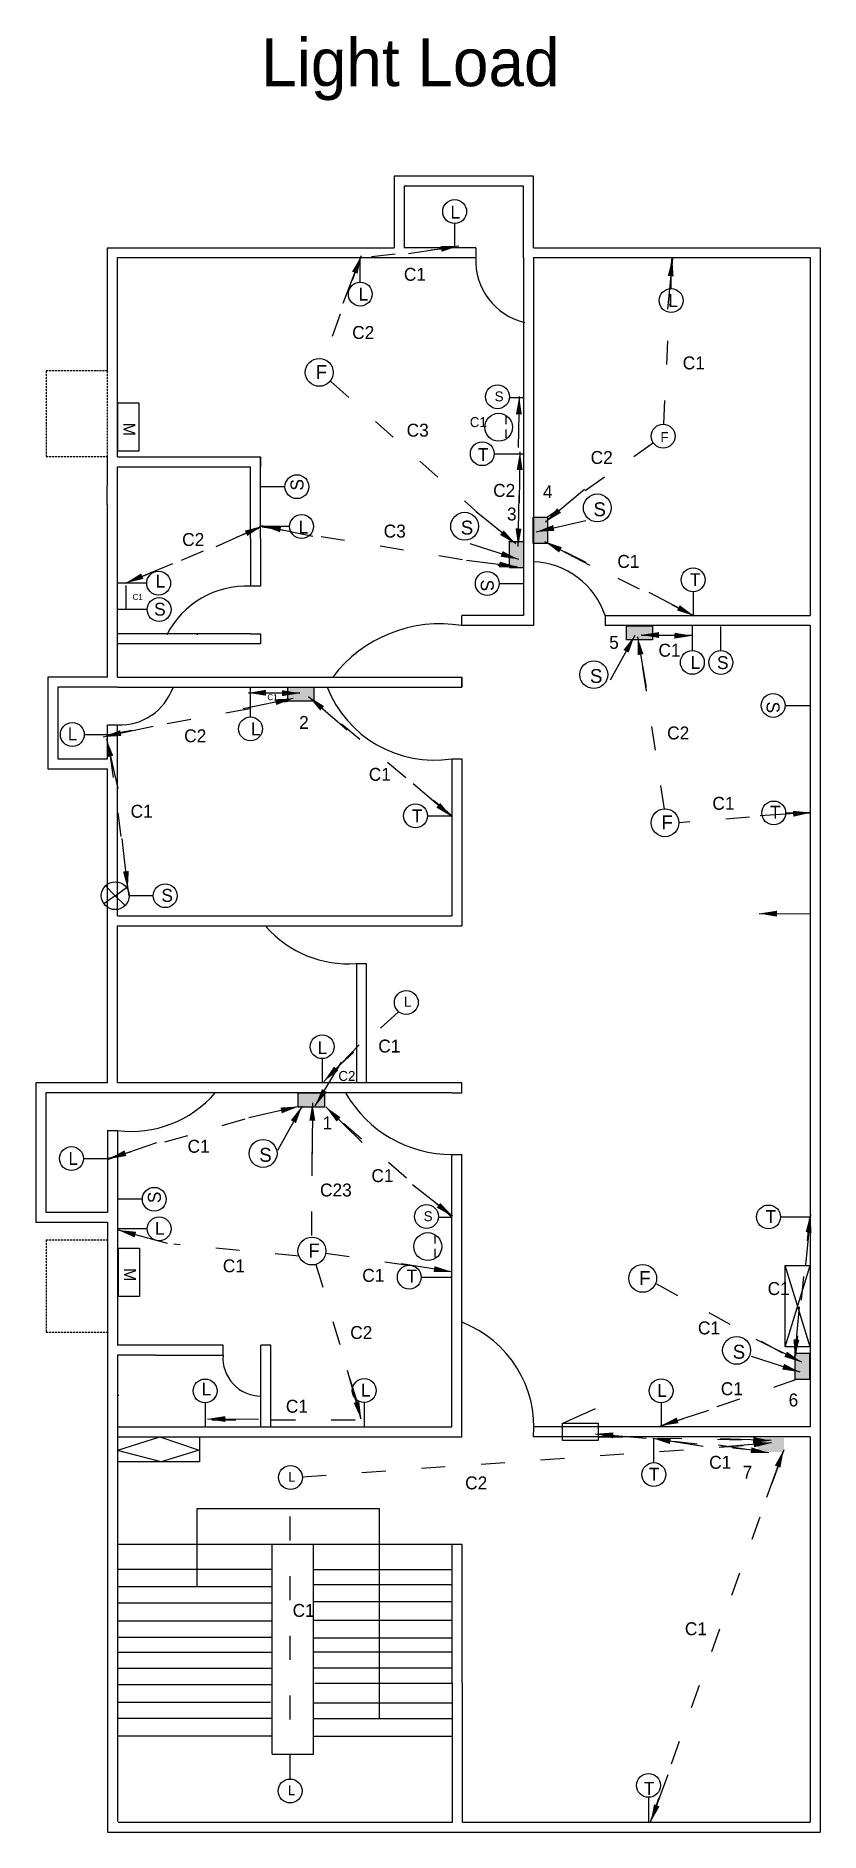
# Model space of a CAD drawing. Header units: inches. Extents: x 310 to 704, y 247 to 1150.
import ezdxf

# ---------------------------------------------------------------- set-up
doc = ezdxf.new("R2010")
doc.units = ezdxf.units.IN
doc.header["$MEASUREMENT"] = 0
doc.linetypes.add('ACAD_ISO03W100', pattern=[30, 12, -18])
doc.linetypes.add('DASHEDX2', pattern=[1.5, 1, -0.5])
doc.dimstyles.get("Standard").update_dxf_attribs({"dimtxt": 0.18, "dimasz": 0.18, "dimexe": 0.18, "dimexo": 0.0625, "dimgap": 0.09, "dimtad": 0, "dimtih": 1, "dimtoh": 1, "dimdec": 4, "dimzin": 0, "dimdsep": 46, "dimtxsty": 'Standard', "dimcen": 0.09, "dimadec": 0, "dimazin": 0, "dimtfac": 1, "dimtdec": 4, "dimtofl": 0, "dimtmove": 0, "dimatfit": 3, "dimfxl": 1, "dimtolj": 1, "dimtzin": 0, "dimarcsym": 0})

# ---------------------------------------------------------------- blocks, each defined once
blk = doc.blocks.new('lintelLight_right')
blk.add_line((449.77, 754.89), (464.67, 754.89))
blk.add_circle((443.77, 754.89), 6)
blk = doc.blocks.new('lintelLight_left')
blk.add_line((398.77, 760.89), (384.1, 760.89))
blk.add_circle((404.77, 760.89), 6)
blk = doc.blocks.new('lintelLight_down')
blk.add_line((440.15, 727.94), (440.15, 715.75))
blk.add_circle((440.15, 733.94), 6)
blk = doc.blocks.new('lintelLight_up')
blk.add_line((398.11, 719.65), (398.11, 731.85))
blk.add_circle((398.11, 713.65), 6)
blk = doc.blocks.new('exhaustFan')
for q in [(544.69, 688.86), (555.27, 688), (543.96, 679.75), (554.55, 678.91)]:
    blk.add_line((549.61, 683.88), q)
blk.add_circle((549.61, 683.88), 7)
blk = doc.blocks.new('TV_antena_socket')
for p, q in [((397.83, 676.39), (402.1, 676.39)), ((408.78, 676.49), (404.71, 676.49))]:
    blk.add_line(p, q)
blk.add_circle((403.2, 680.07), 7)
blk = doc.blocks.new('switch_board')
blk.add_lwpolyline([(156.81, 681.17), (181.13, 681.17), (181.13, 670.62), (156.81, 670.62)], close=True)
blk = doc.blocks.new('20A_SP_MCB_Skirting_level')
blk.add_blockref('switch_board', (0, 0))
at = {"insert": (166.73, 679.36), "char_height": 6, "width": 9.7861, "attachment_point": 1}
blk.add_mtext('M', dxfattribs=at)
blk = doc.blocks.new('K-Type')
blk.add_circle((523.79, 509.15), 7)
blk = doc.blocks.new('SS switch Conduit')
blk.add_blockref('K-Type', (-266.8, 121.63))
at = {"linetype": 'DASHEDX2', "insert": (255.06, 633.59), "char_height": 7, "width": 6.3264, "attachment_point": 1}
blk.add_mtext('S', dxfattribs=at)
blk = doc.blocks.new('3pin 15A Conduit')
at = {"linetype": 'ACAD_ISO03W100'}
blk.add_blockref('lintelLight_up', (-209.69, 149.35), dxfattribs=at)
at = {"linetype": 'DASHEDX2', "insert": (186.47, 866.21), "char_height": 6.5, "width": 6.3264, "attachment_point": 1}
blk.add_mtext('{\\C4;S}', dxfattribs=at)
blk = doc.blocks.new('socket conduit')
blk.add_line((438.72, 822.03), (445.42, 822.03))
blk.add_circle((432.71, 822.32), 6)
at = {"insert": (431.31, 825), "char_height": 5, "width": 7.5093, "attachment_point": 1}
blk.add_mtext('S', dxfattribs=at)
blk = doc.blocks.new('Fan conduit')
blk.add_circle((611.83, 881.13), 6)
at = {"insert": (610.45, 883.15), "char_height": 5, "width": 8.6302, "attachment_point": 1}
blk.add_mtext('F', dxfattribs=at)
blk = doc.blocks.new('chandelier conduit')
blk.add_circle((445.5, 921.77), 6)
at = {"insert": (444.37, 924.62), "char_height": 5, "width": 8.4058, "attachment_point": 1}
blk.add_mtext('L', dxfattribs=at)
blk = doc.blocks.new('Meter Board')
for p, q in [((825.14, 600.35), (846.22, 607.12)), ((846.22, 607.12), (865.98, 600.35)), ((846.78, 594.52), (824.95, 600.16)), ((865.98, 600.35), (846.78, 594.52))]:
    blk.add_line(p, q)
blk.add_lwpolyline([(866.09, 594.52), (825.13, 594.52), (825.13, 607.07), (866.09, 607.07)], close=True)
blk = doc.blocks.new('Calling bell')
for p, q in [((799.5, 421.74), (815.91, 429.19)), ((799.37, 421.74), (817.26, 421.74)), ((799.37, 413.07), (799.37, 421.74)), ((817.26, 421.74), (817.26, 413.07)), ((817.26, 413.07), (799.37, 413.07))]:
    blk.add_line(p, q)

msp = doc.modelspace()

# ---------------------------------------------------------------- hatches: boundary and pattern name
h = msp.add_hatch(color=256)
h.set_gradient(color1=(133, 122, 168), one_color=1, tint=1, name='INVCYLINDER')
h.paths.add_polyline_path([(566.62, 907.85), (559.57, 907.85), (559.57, 894.72), (566.62, 894.72)])
h = msp.add_hatch(color=256)
h.set_gradient(color1=(133, 122, 168), one_color=1, tint=1, name='INVCYLINDER')
h.paths.add_polyline_path([(547.49, 882.45), (554.57, 882.45), (554.57, 895.58), (547.49, 895.58)])
h = msp.add_hatch(color=256)
h.set_gradient(color1=(133, 122, 168), one_color=1, tint=1, name='INVCYLINDER')
h.paths.add_polyline_path([(619.36, 846.13), (619.36, 853.27), (606.24, 853.27), (606.24, 846.13)])
h = msp.add_hatch(color=256)
h.set_gradient(color1=(133, 122, 168), one_color=1, tint=1, name='INVCYLINDER')
h.paths.add_polyline_path([(436.07, 822.41), (436.07, 815.31), (449.19, 815.31), (449.19, 822.41)])
h = msp.add_hatch(color=256)
h.set_gradient(color1=(133, 122, 168), one_color=1, tint=1, name='INVCYLINDER')
h.paths.add_polyline_path([(454.5, 611.26), (454.5, 618.2), (441.37, 618.2), (441.37, 611.26)])
h = msp.add_hatch(color=256)
h.set_gradient(color1=(143, 129, 146), one_color=1, tint=1, name='INVCYLINDER')
h.paths.add_polyline_path([(691.12, 474.27), (698.26, 474.27), (698.26, 487.4), (691.12, 487.4)])
h = msp.add_hatch(color=256)
h.set_gradient(color1=(143, 129, 146), one_color=1, tint=1, name='INVCYLINDER')
h.paths.add_polyline_path([(685.52, 437.75), (685.52, 444.88), (672.39, 444.88), (672.39, 437.75)])

# ---------------------------------------------------------------- linework, layer by layer
for p, q in [((559.57, 1079.41), (489.57, 1079.41)), ((489.57, 1079.41), (489.57, 1043.41)), ((559.57, 1043.41), (559.57, 1079.41)), ((554.57, 1074.41), (494.57, 1074.41)), ((494.57, 1074.41), (494.57, 1043.41)), ((554.57, 1043.41), (554.57, 1074.41)), ((345.57, 1043.41), (489.57, 1043.41)), ((345.57, 981.42), (345.57, 1043.41)), ((530.57, 1043.41), (494.57, 1043.41)), ((530.57, 1043.41), (530.57, 1038.41)), ((554.57, 1038.41), (554.57, 1043.41)), ((559.57, 1043.41), (703.57, 1043.41)), ((703.57, 1043.41), (703.57, 853.41)), ((350.57, 938.2), (350.57, 1038.41)), ((350.57, 1038.41), (530.57, 1038.41)), ((554.57, 1038.41), (554.57, 858.41)), ((559.57, 1038.41), (559.57, 853.41)), ((559.57, 1038.41), (698.57, 1038.41)), ((698.57, 1038.41), (698.57, 858.41)), ((345.39, 938.2), (345.57, 938.2)), ((345.39, 938.2), (345.39, 933.2)), ((345.39, 933.2), (345.57, 933.2)), ((345.39, 914.2), (345.57, 933.2)), ((345.57, 933.2), (345.57, 938.47)), ((350.57, 938.2), (422.39, 938.2)), ((350.57, 933.2), (417.39, 933.2)), ((350.57, 914.2), (350.57, 933.2)), ((417.39, 897.2), (417.39, 933.2)), ((422.39, 938.2), (422.39, 933.2)), ((422.39, 897.2), (422.39, 938.2)), ((345.39, 914.2), (345.57, 914.2)), ((345.57, 827.41), (345.57, 914.2)), ((350.57, 827.41), (350.57, 914.2)), ((417.39, 897.2), (417.39, 873.2)), ((422.39, 897.2), (422.39, 873.2)), ((422.39, 873.2), (417.39, 873.2)), ((554.57, 858.41), (523.57, 858.41)), ((523.57, 853.41), (523.57, 858.41)), ((595.57, 858.41), (595.57, 853.41)), ((595.57, 858.41), (698.57, 858.41)), ((703.57, 858.41), (703.57, 618.41)), ((345.57, 849.2), (345.39, 849.2)), ((417.39, 849.2), (350.57, 849.2)), ((417.39, 849.2), (422.39, 849.2)), ((422.39, 849.2), (422.39, 844.2)), ((554.57, 853.41), (523.57, 853.41)), ((559.57, 853.41), (554.57, 853.41)), ((698.57, 853.41), (595.57, 853.41)), ((698.57, 853.41), (698.57, 618.41)), ((345.57, 844.2), (345.39, 844.2)), ((422.39, 844.2), (350.57, 844.2)), ((345.57, 827.41), (315.57, 827.41)), ((315.57, 827.41), (315.57, 781.41)), ((350.57, 822.41), (320.57, 822.41)), ((320.57, 822.41), (320.57, 786.41)), ((350.57, 827.41), (523.57, 827.41)), ((350.57, 822.41), (518.57, 822.41)), ((518.57, 822.41), (523.57, 822.41)), ((523.57, 827.41), (523.57, 822.41)), ((523.57, 822.41), (523.57, 827.41)), ((345.57, 786.41), (345.57, 803.41)), ((345.57, 803.41), (350.57, 803.41)), ((350.57, 707.41), (350.57, 803.41)), ((320.57, 786.41), (345.57, 786.41)), ((518.57, 786.41), (523.57, 786.42)), ((518.57, 786.41), (518.57, 707.41)), ((523.57, 786.42), (523.57, 702.41)), ((315.57, 781.41), (345.57, 781.41)), ((345.57, 702.41), (345.57, 781.41)), ((345.57, 623.41), (345.57, 707.41)), ((350.57, 707.41), (475.57, 707.41)), ((470.57, 707.41), (518.57, 707.41)), ((475.57, 707.41), (475.57, 707.41)), ((350.57, 623.41), (350.57, 702.41)), ((350.57, 702.41), (470.57, 702.41)), ((470.57, 702.41), (523.57, 702.41)), ((470.57, 683.41), (470.57, 623.41)), ((470.57, 683.41), (475.57, 683.41)), ((475.57, 683.41), (475.57, 623.41)), ((345.57, 623.41), (309.57, 623.41)), ((309.57, 623.41), (309.57, 553.41)), ((523.57, 623.41), (350.57, 623.41)), ((523.57, 618.41), (523.57, 623.41)), ((350.57, 618.41), (314.57, 618.41)), ((314.57, 618.41), (314.57, 558.41)), ((518.57, 618.41), (350.57, 618.41)), ((518.57, 618.41), (523.57, 618.41)), ((698.57, 618.41), (698.57, 618.41)), ((698.57, 618.41), (698.57, 450.41)), ((703.57, 618.41), (703.57, 445.41)), ((345.57, 599.41), (345.57, 558.41)), ((345.57, 599.41), (350.57, 599.41)), ((350.57, 599.41), (350.57, 491.41)), ((518.57, 450.41), (518.57, 587.41)), ((518.57, 587.41), (523.57, 587.41)), ((523.57, 450.41), (523.57, 587.41)), ((309.57, 553.41), (345.57, 553.41)), ((314.57, 558.41), (314.57, 558.41)), ((314.57, 558.41), (345.57, 558.41)), ((345.57, 553.41), (345.57, 491.41)), ((686, 490.63), (698.55, 531.59)), ((698.55, 490.63), (686, 531.59)), ((345.57, 491.41), (345.57, 445.41)), ((369.57, 491.41), (350.57, 491.41)), ((403.57, 491.41), (369.57, 491.41)), ((403.57, 486.41), (403.57, 491.41)), ((427.57, 491.41), (422.57, 491.41)), ((422.57, 486.41), (422.57, 491.41)), ((427.57, 450.41), (427.57, 491.41)), ((350.57, 486.41), (350.57, 450.41)), ((369.57, 486.41), (350.57, 486.41)), ((369.57, 486.41), (403.57, 486.41)), ((422.57, 450.41), (422.57, 486.41)), ((345.57, 450.41), (345.57, 246.62)), ((350.57, 450.41), (422.57, 450.41)), ((350.57, 450.41), (350.57, 251.98)), ((350.57, 445.41), (427.57, 445.41)), ((422.57, 450.41), (518.57, 450.41)), ((422.57, 445.41), (518.58, 445.41)), ((518.58, 445.41), (518.57, 445.41)), ((518.58, 445.41), (523.58, 445.41)), ((523.58, 445.41), (523.57, 450.41)), ((523.57, 445.41), (523.58, 445.41)), ((698.57, 445.41), (559.57, 445.41)), ((698.57, 450.41), (559.78, 450.41)), ((698.57, 445.41), (698.57, 251.62)), ((703.57, 445.41), (703.57, 246.62)), ((482.18, 409.17), (390.45, 409.17)), ((390.45, 409.17), (390.45, 370.06)), ((482.18, 303.77), (482.18, 409.17)), ((350.6, 391.36), (519.18, 391.36)), ((428.32, 285.87), (428.32, 391.36)), ((448.96, 285.87), (448.96, 391.36)), ((518.88, 251.62), (518.66, 391.36)), ((519.18, 391.36), (523.66, 391.36)), ((523.88, 251.62), (523.66, 391.36)), ((350.46, 378.86), (428.17, 378.86)), ((449.13, 378.66), (518.56, 378.66)), ((449.41, 371.17), (518.83, 371.17)), ((350.35, 361.94), (428.06, 361.94)), ((350.64, 370.2), (428.35, 370.2)), ((449.13, 362.57), (518.56, 362.57)), ((350.46, 352.93), (428.17, 352.93)), ((449.13, 353.14), (518.56, 353.14)), ((350.59, 344.68), (428.3, 344.68)), ((449.13, 344.27), (518.56, 344.27)), ((350.56, 337.16), (428.27, 337.16)), ((449.13, 337.33), (518.56, 337.33)), ((350.38, 329.03), (428.11, 329.03)), ((449.13, 329.29), (518.56, 329.29)), ((350.66, 320.76), (428.27, 320.76)), ((449.69, 321.52), (519.11, 321.52)), ((350.38, 311.97), (427.49, 311.97)), ((449.41, 311.54), (518.83, 311.54)), ((350.57, 303.87), (428.39, 303.87)), ((449.13, 303.77), (518.56, 303.77)), ((350.33, 295.1), (428.36, 295.1)), ((448.91, 294.82), (518.61, 294.82)), ((428.32, 285.87), (448.96, 285.87)), ((345.57, 246.62), (523.89, 246.62)), ((350.88, 251.62), (518.88, 251.62)), ((523.88, 251.62), (698.57, 251.62)), ((523.89, 246.62), (703.57, 246.62))]:
    msp.add_line(p, q)
at = {"linetype": 'ACAD_ISO03W100'}
for p, q in [((519.97, 1043.41), (472.56, 1038.28)), ((472.56, 1038.28), (454.09, 986.77)), ((628.55, 1025.87), (629.16, 1038.43)), ((625.05, 954.66), (628.02, 1015.04)), ((457.8, 976.11), (547.87, 895.43)), ((619.85, 945.22), (566.62, 907.85)), ((354.97, 874.86), (423.24, 903.06)), ((423.24, 903.06), (546.74, 882.92)), ((639.77, 858.41), (566.62, 894.72)), ((354.97, 861.53), (354.97, 874.86)), ((625.36, 761.07), (612.71, 844)), ((346.03, 798.57), (436.07, 815.31)), ((518.53, 757.71), (449.19, 815.31)), ((356.41, 717.53), (345.57, 798.57)), ((698.03, 759.42), (632.86, 754.18)), ((491.51, 658.93), (453.53, 624.44)), ((345.59, 585.32), (416.59, 605.89)), ((448.24, 546.66), (448.39, 611.2)), ((518.52, 555.88), (454.5, 611.26)), ((698.28, 555.93), (691.17, 486.27)), ((441.76, 536.2), (378.8, 542.33)), ((455.12, 537.81), (518.4, 528.46)), ((450.24, 532.12), (474.55, 450.5)), ((621.42, 522.33), (691.99, 483.54)), ((623.61, 450.75), (691.44, 474.25)), ((397.94, 453.98), (473.26, 453.98)), ((592.12, 445.43), (672.77, 443.69)), ((671.67, 438.44), (620.39, 444.01)), ((443.43, 425.34), (674.52, 441.7)), ((618.75, 252.75), (685.36, 438.31)), ((437.28, 273.29), (437.28, 418.92))]:
    msp.add_line(p, q, dxfattribs=at)
at = {"linetype": 'DASHEDX2'}
for p, q in [((345.58, 981.42), (314.73, 981.42)), ((314.73, 981.42), (314.73, 938.47)), ((345.58, 938.47), (345.57, 981.42)), ((314.73, 938.47), (345.58, 938.47)), ((314.69, 544.43), (314.69, 497.99)), ((314.74, 544.49), (345.57, 544.49)), ((314.69, 497.99), (345.57, 497.99))]:
    msp.add_line(p, q, dxfattribs=at)
at = {"color": 3, "linetype": 'ACAD_ISO03W100'}
msp.add_line((355.61, 515.87), (355.61, 515.86), dxfattribs=at)
for points in [[(566.62, 907.85), (566.62, 894.72), (559.48, 894.72), (559.48, 907.85)], [(554.62, 895.58), (554.62, 882.45), (547.49, 882.45), (547.49, 895.58)], [(606.24, 853.27), (619.36, 853.27), (619.36, 846.13), (606.24, 846.13)], [(436.07, 822.44), (449.19, 822.44), (449.19, 815.31), (436.07, 815.31)], [(441.37, 618.39), (454.5, 618.39), (454.5, 611.26), (441.37, 611.26)], [(698.55, 531.59), (698.55, 490.63), (686, 490.63), (686, 531.59)], [(698.26, 487.4), (698.26, 474.27), (691.12, 474.27), (691.12, 487.4)]]:
    msp.add_lwpolyline(points, close=True)
msp.add_lwpolyline([(351.29, 466.12), (350.57, 466.12)])
for centre, radius, start, end in [((562.51, 1036.96), 31.97, 177.40022, 256.6301), ((558.05, 846.02), 39.51, 18.27506, 87.96683), ((415.41, 828.16), 45.09, 87.48995, 152.88477), ((427.61, 835.05), 39.5, 159.00029, 159.76482), ((512.74, 786.47), 67.81, 80.80535, 142.8631), ((351.71, 831.76), 28.38, 267.69949, 340.48229), ((509.68, 843.53), 57.81, 201.42986, 278.84461), ((466.71, 738.96), 55.69, 221.82469, 273.97618), ((357.37, 654.71), 55.72, 262.98985, 319.22602), ((518.4, 648.63), 61.22, 209.97256, 270.15857), ((503.26, 450.29), 56.52, 355.03747, 68.77947), ((422.79, 485.1), 19.27, 176.12552, 269.34048)]:
    msp.add_arc(centre, radius, start, end)

# ---------------------------------------------------------------- block references
at = {"linetype": 'ACAD_ISO03W100'}
for name, p in [('lintelLight_down', (79.82, 327.65)), ('lintelLight_up', (74.44, 306.44)), ('lintelLight_up', (230.62, 303.17)), ('lintelLight_left', (38.29, 142.32)), ('lintelLight_left', (-33.55, 113.84)), ('lintelLight_left', (-33.33, 100.54)), ('lintelLight_up', (241.29, 121.23)), ('lintelLight_down', (13.22, -92.35)), ('lintelLight_right', (233.93, -198.93)), ('lintelLight_left', (-33.27, -210.89)), ('lintelLight_right', (53.4, -229.18)), ('lintelLight_down', (-45.6, -265.47)), ('lintelLight_down', (34.4, -265.25)), ('lintelLight_down', (183.55, -265.39)), ('lintelLight_up', (221.92, -287.25)), ('lintelLight_down', (177.21, -463.84))]:
    msp.add_blockref(name, p, dxfattribs=at)
for name, p in [('K-Type', (-71.88, 471.55)), ('K-Type', (101.88, 245.05)), ('chandelier conduit', (50.18, -257.95)), ('K-Type', (-75.55, 29.68)), ('K-Type', (90.68, 15.92)), ('Calling bell', (-225.19, 30.49)), ('Meter Board', (-474.36, -161.71)), ('chandelier conduit', (-8.06, -496.85)), ('chandelier conduit', (-8.22, -654.49))]:
    msp.add_blockref(name, p)
at = {"linetype": 'DASHEDX2'}
for name, p in [('socket conduit', (108.77, 146.13)), ('Fan conduit', (12.93, 67.53)), ('SS switch Conduit', (334.66, 281.79)), ('SS switch Conduit', (267.98, 272.57)), ('3pin 15A Conduit', (465.33, -28.21)), ('SS switch Conduit', (332.9, 197.92)), ('SS switch Conduit', (166.72, -42.88)), ('socket conduit', (73.1, -266.15)), ('SS switch Conduit', (404.63, -141.93))]:
    msp.add_blockref(name, p, dxfattribs=at)
for name, p, rotation in [('20A_SP_MCB_Skirting_level', (-319.92, 1122.17), 270), ('TV_antena_socket', (1222.16, 549.94), 90), ('exhaustFan', (899.02, 1401.41), 180), ('TV_antena_socket', (1186.55, 137.88), 90), ('20A_SP_MCB_Skirting_level', (-319.58, 697.01), 270)]:
    msp.add_blockref(name, p, dxfattribs=dict(rotation=rotation))
at = {"linetype": 'ACAD_ISO03W100'}
for name, p, rotation in [('lintelLight_left', (938.62, 1700.69), 180), ('lintelLight_up', (1037.88, 1590.03), 180), ('lintelLight_left', (-343.53, 1206.19), 270), ('lintelLight_down', (1061.79, 358.43), 90), ('lintelLight_up', (-213.32, 1155.82), 270), ('lintelLight_up', (-33.36, 1157.25), 270), ('lintelLight_up', (1088.15, 319.42), 90), ('lintelLight_down', (1061.34, 145.17), 90)]:
    msp.add_blockref(name, p, dxfattribs=dict(at, rotation=rotation))
at = {"linetype": 'DASHEDX2'}
for p, rotation in [((1303.71, 734.81), 90), ((-326.63, 1062.98), 270), ((-182.99, 1001.65), 270), ((1232.04, 376.43), 90)]:
    msp.add_blockref('3pin 15A Conduit', p, dxfattribs=dict(at, rotation=rotation))

# ---------------------------------------------------------------- texts
at = {"linetype": 'ACAD_ISO03W100', "insert": (422.74, 1148.65), "char_height": 24, "width": 385.6478, "attachment_point": 1}
msp.add_mtext('Light Load', dxfattribs=at)
at = {"linetype": 'DASHEDX2', "width": 6.3264, "attachment_point": 1}
for s, insert, char_height in [('L', (517.86, 1064.58), 6.5), ('C1', (494.46, 1033.28), 6.5), ('L', (471.65, 1023.36), 6.5), ('L', (627.36, 1020.07), 6.5), ('C2', (468.48, 1004.03), 6.5), ('C1', (634.57, 988.71), 6.5), ('F', (450.13, 984.43), 7), ('C1', (527.59, 958.2), 5), ('C3', (495.84, 954.9), 6.5), ('T', (531.62, 942.62), 6.5), ('C2', (588.3, 941.17), 6.5), ('C2', (539.3, 924.62), 6.5), ('4', (564.35, 923.97), 6.5), ('3', (546.26, 912.74), 6.5), ('L', (441.61, 906.16), 6.5), ('C3', (484.3, 904.16), 6.5), ('C2', (383.03, 899.91), 6.5), ('C1', (601.71, 888.91), 6.5), ('L', (369.68, 879.02), 6.5), ('T', (638.13, 879.72), 6.5), ('C1', (358.14, 869.31), 3), ('S', (368.96, 864.88), 6.5), ('5', (597.61, 848.2), 6.5), ('C1', (622.36, 844.23), 6.5), ('L', (638.46, 838.11), 6.5), ('C1', (425.86, 818.86), 3), ('L', (417.67, 804.64), 6.5), ('2', (441.8, 807.93), 6.5), ('L', (325.56, 802.15), 6.5), ('C2', (384.05, 801.19), 6.5), ('C2', (626.74, 802.62), 6.5), ('C1', (476.82, 781.81), 6.5), ('C1', (357.13, 763.24), 6.5), ('C1', (649.48, 767.23), 6.5), ('T', (678.44, 762.76), 6.5), ('F', (623.89, 757.94), 7), ('{\\C4;S}', (372.62, 720.93), 6.5), ('L', (451.05, 644.35), 6.5), ('C1', (481.59, 645.17), 6.5), ('C2', (461.53, 629.39), 5), ('1', (453.62, 606.54), 6.5), ('L', (325.89, 588.64), 6.5), ('C1', (385.76, 594.76), 6.5), ('C1', (478.13, 579.99), 6.5), ('C23', (452.31, 572.77), 6.5), ('L', (369.36, 553.48), 6.5), ('T', (676.21, 559.42), 6.5), ('F', (446.46, 542.57), 7), ('C1', (403.48, 534.64), 6.5), ('C1', (473.53, 529.84), 6.5), ('T', (495.83, 529.5), 6.5), ('F', (612.68, 528.8), 7), ('C1', (677.24, 523.21), 6.5), ('C2', (467.5, 501.11), 6.5), ('C1', (642.21, 503.42), 6.5), ('L', (392.83, 472.69), 6.5), ('L', (472.93, 472.16), 6.5), ('L', (621.82, 471.97), 6.5), ('C1', (653.7, 472.83), 6.5), ('C1', (435.14, 464.02), 6.5), ('6', (687.77, 467.18), 6.5), ('C1', (647.86, 435.81), 6.5), ('C2', (525.23, 425.46), 6.5), ('T', (617.61, 429.84), 6.5), ('7', (664.68, 430.82), 6.5), ('C1', (438.54, 361.35), 6.5), ('C1', (635.65, 352.12), 6.5), ('T', (615.04, 271.8), 6.5)]:
    msp.add_mtext(s, dxfattribs=dict(at, insert=insert, char_height=char_height))
at = {"color": 5, "linetype": 'DASHEDX2', "insert": (498.46, 760.9), "char_height": 6.5, "width": 6.3264, "attachment_point": 1}
msp.add_mtext('T', dxfattribs=at)

# ---------------------------------------------------------------- leaders
for points in [[(473.07, 1039.27), (463.73, 1015.43)], [(522.04, 1044.23), (496.74, 1040.28)], [(629.38, 1038.03), (626.88, 1012.54)], [(552.38, 968.55), (551.94, 942.94)], [(552.77, 940.68), (552.33, 915.07)], [(565.62, 905.47), (585.13, 922.06)], [(551.9, 893.2), (552.34, 918.8)], [(423.35, 903.46), (400.01, 892.94)], [(423.67, 903.57), (448.75, 898.41)], [(550.69, 894.45), (530.78, 910.54)], [(560.98, 900.51), (585.96, 906.14)], [(552.15, 886.66), (527.76, 894.45)], [(565.18, 895.65), (587.82, 883.7)], [(551.34, 882.95), (525.94, 886.17)], [(354.65, 874.78), (378.31, 884.58)], [(640.36, 858.19), (617.64, 870)], [(613.67, 848.68), (639.27, 848.49)], [(639.43, 848.25), (613.82, 848.44)], [(610.44, 848.31), (598.03, 825.91)], [(611.88, 847.65), (616.2, 822.41)], [(438.84, 816.69), (413.76, 811.51)], [(416.22, 819.54), (441.82, 819.69)], [(442.25, 819.34), (416.64, 819.45)], [(446.58, 817.67), (465.93, 800.91)], [(343.37, 797.41), (368.41, 802.75)], [(344.97, 796.39), (350.68, 771.43)], [(518.58, 757.2), (499.06, 773.77)], [(699.01, 759.33), (673.47, 757.62)], [(355.74, 720.85), (352.93, 746.3)], [(672.93, 708.55), (698.54, 708.36)], [(454.19, 624.09), (471.95, 642.53)], [(449.93, 611.8), (463.1, 633.76)], [(441.58, 611.51), (416.59, 605.89)], [(443.29, 611.75), (430.88, 589.35)], [(448.51, 613.35), (448.32, 587.74)], [(455.22, 611.32), (473.51, 593.4)], [(346.02, 585.11), (370.23, 593.45)], [(518.96, 556.29), (498.77, 572.04)], [(698.71, 557.19), (696.18, 531.71)], [(350.85, 549.41), (375.56, 542.73)], [(518.53, 528.37), (493.24, 532.36)], [(690.87, 485.32), (693.25, 510.82)], [(694.38, 482.87), (671.48, 494.32)], [(473.06, 454.2), (466.08, 478.83)], [(693.6, 477.93), (669.21, 485.72)], [(395.72, 454.37), (421.32, 454.23)], [(623.4, 450.91), (647.77, 458.77)], [(590.67, 446.9), (616.17, 444.64)], [(619.47, 444.67), (644.76, 440.65)], [(678.96, 443.48), (653.37, 444.38)], [(679.21, 442.33), (653.7, 440.15)], [(677.78, 437.29), (652.48, 441.19)], [(685.31, 438.92), (676.68, 414.82)], [(618.43, 251.58), (627.23, 275.62)]]:
    msp.add_leader(points, dimstyle='Standard', override={"dimasz": 9, "dimgap": 0.09, "dimtad": 0})

doc.saveas('drawing.dxf')
